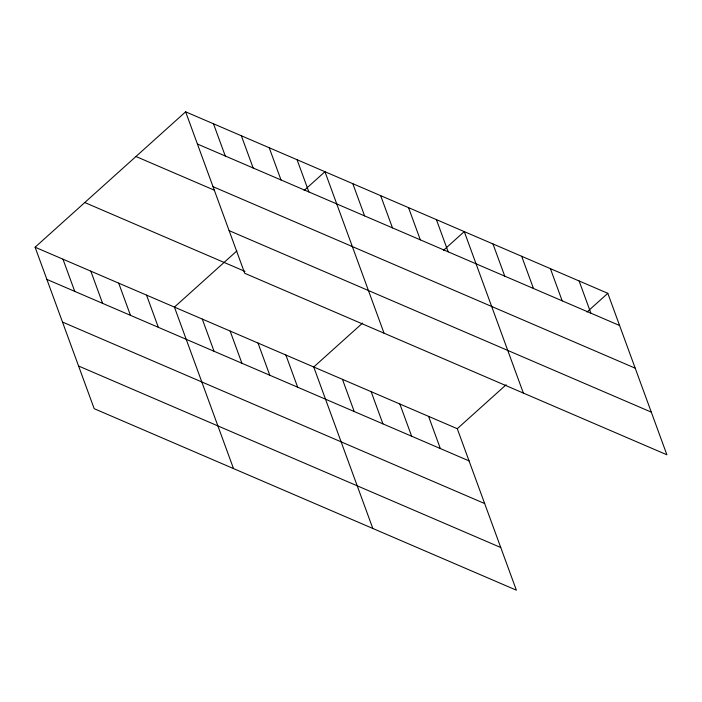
<?xml version="1.0" encoding="UTF-8"?>
<svg xmlns="http://www.w3.org/2000/svg" width="702" height="702" viewBox="0 0 702 702"><rect width="100%" height="100%" fill="white"/><g stroke="black" fill="none" stroke-linecap="round" stroke-linejoin="round"><path stroke-width="1.05" d="M35.1 247.209L457.274 428.703L516.365 590.18L94.191 408.687L35.1 247.209L185.635 111.82L607.809 293.313L666.9 454.791L244.726 273.297L185.635 111.82M236.89 250.921L174.421 307.107L233.512 468.576M304.124 190.453L324.956 171.718L384.047 333.187M362.609 323.043L313.733 366.997L372.823 528.466M443.436 250.342L464.268 231.607L523.359 393.076M457.274 428.703L506.151 384.749M586.977 312.057L607.809 293.313M197.42 144.024L619.594 325.509M213.031 186.679L635.205 368.173M135.96 156.502L214.575 190.295M229.115 230.633L651.289 412.127M84.775 202.536L244.989 271.411M46.885 279.405L469.059 460.898M62.496 322.069L484.67 503.562M78.58 366.023L500.754 547.516M579.106 280.975L590.882 313.171M550.394 268.629L562.179 300.833M521.683 256.291L533.467 288.487M492.979 243.954L504.764 276.149M436.407 219.629L448.192 251.825M408.546 207.652L420.322 239.847M380.677 195.674L392.462 227.869M352.816 183.696L364.601 215.891M428.571 416.365L440.347 448.56M399.859 404.019L411.644 436.214M297.086 159.74L308.871 191.936M371.156 391.681L382.932 423.876M269.226 147.762L281.011 179.958M342.444 379.334L354.229 411.539M241.365 135.784L253.141 167.98M213.496 123.806L225.281 156.002M285.872 355.019L297.657 387.214M258.011 343.041L269.787 375.237M230.142 331.063L241.927 363.259M202.281 319.085L214.066 351.281M146.551 295.13L158.336 327.325M118.691 283.152L130.475 315.347M90.83 271.165L102.606 303.369M62.961 259.187L74.745 291.383"/></g></svg>
